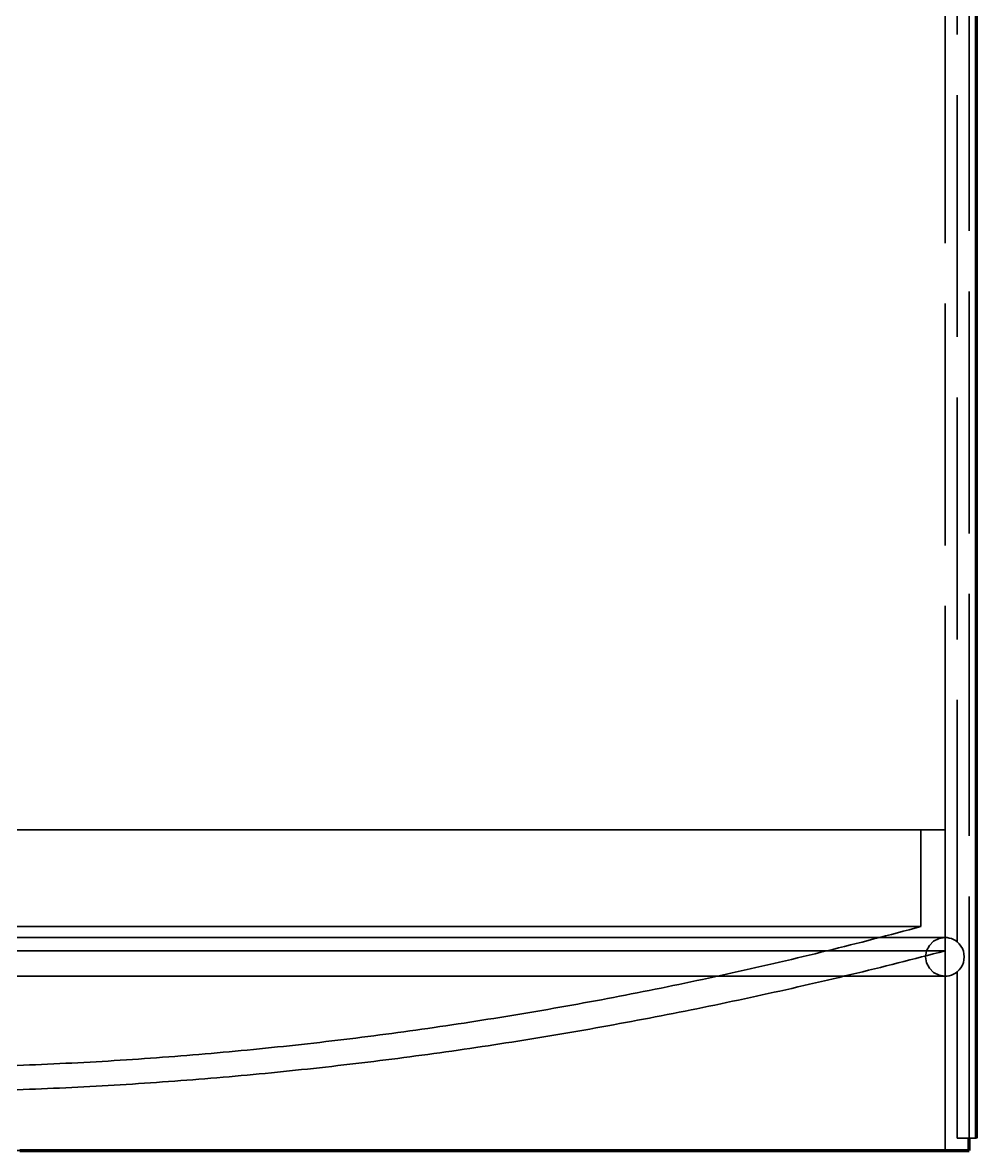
# Model space of a CAD drawing. Header units: millimetres. Extents: x 0 to 2208, y 0 to 420.
# Drawn here: x 192.7 to 208.47, y 120.98 to 139.62 of the extents above; entities that cross this region are included whole.
import ezdxf

# ---------------------------------------------------------------- set-up
doc = ezdxf.new("R2010")
doc.units = ezdxf.units.MM
doc.linetypes.add('IRAM-E-TRAZOS', pattern=[5, 4, -1])
doc.layers.add('01-VISIBLE', color=7, linetype='CONTINUOUS', lineweight=70)
doc.layers.add('02-OCULTA', color=4, linetype='IRAM-E-TRAZOS', lineweight=35)

msp = doc.modelspace()

# ---------------------------------------------------------------- linework, layer by layer
at = {"layer": '01-VISIBLE'}
for p, q in [((208.472, 121.179), (208.472, 172.539)), ((208.352, 120.979), (208.352, 121.179))]:
    msp.add_line(p, q, dxfattribs=at)
msp.add_lwpolyline([(192.652, 120.979), (192.752, 120.979), (192.852, 120.979), (192.952, 120.979), (193.052, 120.979), (193.152, 120.979), (193.252, 120.979), (193.352, 120.979), (193.452, 120.979), (193.552, 120.979), (193.652, 120.979), (193.752, 120.979), (193.852, 120.979), (193.952, 120.979), (194.052, 120.979), (194.152, 120.979), (194.252, 120.979), (194.352, 120.979), (194.452, 120.979), (194.552, 120.979), (194.652, 120.979), (194.752, 120.979), (194.852, 120.979), (194.952, 120.979), (195.052, 120.979), (195.152, 120.979), (195.252, 120.979), (195.352, 120.979), (195.452, 120.979), (195.552, 120.979), (195.652, 120.979), (195.752, 120.979), (195.852, 120.979), (195.952, 120.979), (196.052, 120.979), (196.152, 120.979), (196.252, 120.979), (196.352, 120.979), (196.452, 120.979), (196.552, 120.979), (196.652, 120.979), (196.752, 120.979), (196.852, 120.979), (196.952, 120.979), (197.052, 120.979), (197.152, 120.979), (197.252, 120.979), (197.352, 120.979), (197.452, 120.979), (197.552, 120.979), (197.652, 120.979), (197.752, 120.979), (197.852, 120.979), (197.952, 120.979), (198.052, 120.979), (198.152, 120.979), (198.252, 120.979), (198.352, 120.979), (198.452, 120.979), (198.552, 120.979), (198.652, 120.979), (198.752, 120.979), (198.852, 120.979), (198.952, 120.979), (199.052, 120.979), (199.152, 120.979), (199.252, 120.979), (199.352, 120.979), (199.452, 120.979), (199.552, 120.979), (199.652, 120.979), (199.752, 120.979), (199.852, 120.979), (199.952, 120.979), (200.052, 120.979), (200.152, 120.979), (200.252, 120.979), (200.352, 120.979), (200.452, 120.979), (200.552, 120.979), (200.652, 120.979), (200.752, 120.979), (200.852, 120.979), (200.952, 120.979), (201.052, 120.979), (201.152, 120.979), (201.252, 120.979), (201.352, 120.979), (201.452, 120.979), (201.552, 120.979), (201.652, 120.979), (201.752, 120.979), (201.852, 120.979), (201.952, 120.979), (202.052, 120.979), (202.152, 120.979), (202.252, 120.979), (202.352, 120.979), (202.452, 120.979), (202.552, 120.979), (202.652, 120.979), (202.752, 120.979), (202.852, 120.979), (202.952, 120.979), (203.052, 120.979), (203.152, 120.979), (203.252, 120.979), (203.352, 120.979), (203.452, 120.979), (203.552, 120.979), (203.652, 120.979), (203.752, 120.979), (203.852, 120.979), (203.952, 120.979), (204.052, 120.979), (204.152, 120.979), (204.252, 120.979), (204.352, 120.979), (204.452, 120.979), (204.552, 120.979), (204.652, 120.979), (204.752, 120.979), (204.852, 120.979), (204.952, 120.979), (205.052, 120.979), (205.152, 120.979), (205.252, 120.979), (205.352, 120.979), (205.452, 120.979), (205.552, 120.979), (205.652, 120.979), (205.752, 120.979), (205.852, 120.979), (205.952, 120.979), (206.052, 120.979), (206.152, 120.979), (206.252, 120.979), (206.352, 120.979), (206.452, 120.979), (206.552, 120.979), (206.652, 120.979), (206.752, 120.979), (206.852, 120.979), (206.952, 120.979), (207.052, 120.979), (207.152, 120.979), (207.252, 120.979), (207.352, 120.979), (207.452, 120.979), (207.552, 120.979), (207.652, 120.979), (207.752, 120.979), (207.852, 120.979), (207.952, 120.979), (208.052, 120.979), (208.152, 120.979), (208.252, 120.979), (208.352, 120.979)], dxfattribs=at)
at = {"layer": '02-OCULTA'}
for p, q in [((207.952, 120.979), (207.952, 217.391)), ((208.152, 124.426), (208.152, 217.191)), ((208.152, 124.426), (208.152, 217.191)), ((208.352, 121.179), (208.352, 217.191)), ((208.472, 121.179), (208.472, 217.191)), ((207.552, 126.279), (207.552, 124.679)), ((207.952, 124.279), (207.952, 126.279)), ((208.152, 121.179), (208.152, 123.931)), ((208.152, 121.179), (208.152, 123.931)), ((208.472, 121.179), (208.152, 121.179)), ((208.472, 121.179), (208.152, 121.179))]:
    msp.add_line(p, q, dxfattribs=at)
for points in [[(207.952, 126.279), (207.852, 126.279), (207.751, 126.279), (207.651, 126.279), (207.551, 126.279), (207.451, 126.279), (207.35, 126.279), (207.25, 126.279), (207.15, 126.279), (207.049, 126.279), (206.949, 126.279), (206.849, 126.279), (206.749, 126.279), (206.648, 126.279), (206.548, 126.279), (206.448, 126.279), (206.347, 126.279), (206.247, 126.279), (206.147, 126.279), (206.047, 126.279), (205.946, 126.279), (205.846, 126.279), (205.746, 126.279), (205.646, 126.279), (205.545, 126.279), (205.445, 126.279), (205.345, 126.279), (205.244, 126.279), (205.144, 126.279), (205.044, 126.279), (204.944, 126.279), (204.843, 126.279), (204.743, 126.279), (204.643, 126.279), (204.542, 126.279), (204.442, 126.279), (204.342, 126.279), (204.242, 126.279), (204.141, 126.279), (204.041, 126.279), (203.941, 126.279), (203.84, 126.279), (203.74, 126.279), (203.64, 126.279), (203.54, 126.279), (203.439, 126.279), (203.339, 126.279), (203.239, 126.279), (203.138, 126.279), (203.038, 126.279), (202.938, 126.279), (202.838, 126.279), (202.737, 126.279), (202.637, 126.279), (202.537, 126.279), (202.436, 126.279), (202.336, 126.279), (202.236, 126.279), (202.136, 126.279), (202.035, 126.279), (201.935, 126.279), (201.835, 126.279), (201.734, 126.279), (201.634, 126.279), (201.534, 126.279), (201.434, 126.279), (201.333, 126.279), (201.233, 126.279), (201.133, 126.279), (201.033, 126.279), (200.932, 126.279), (200.832, 126.279), (200.732, 126.279), (200.631, 126.279), (200.531, 126.279), (200.431, 126.279), (200.331, 126.279), (200.23, 126.279), (200.13, 126.279), (200.03, 126.279), (199.929, 126.279), (199.829, 126.279), (199.729, 126.279), (199.629, 126.279), (199.528, 126.279), (199.428, 126.279), (199.328, 126.279), (199.227, 126.279), (199.127, 126.279), (199.027, 126.279), (198.927, 126.279), (198.826, 126.279), (198.726, 126.279), (198.626, 126.279), (198.525, 126.279), (198.425, 126.279), (198.325, 126.279), (198.225, 126.279), (198.124, 126.279), (198.024, 126.279), (197.924, 126.279), (197.823, 126.279), (197.723, 126.279), (197.623, 126.279), (197.523, 126.279), (197.422, 126.279), (197.322, 126.279), (197.222, 126.279), (197.121, 126.279), (197.021, 126.279), (196.921, 126.279), (196.821, 126.279), (196.72, 126.279), (196.62, 126.279), (196.52, 126.279), (196.42, 126.279), (196.319, 126.279), (196.219, 126.279), (196.119, 126.279), (196.018, 126.279), (195.918, 126.279), (195.818, 126.279), (195.718, 126.279), (195.617, 126.279), (195.517, 126.279), (195.417, 126.279), (195.316, 126.279), (195.216, 126.279), (195.116, 126.279), (195.016, 126.279), (194.915, 126.279), (194.815, 126.279), (194.715, 126.279), (194.614, 126.279), (194.514, 126.279), (194.414, 126.279), (194.314, 126.279), (194.213, 126.279), (194.113, 126.279), (194.013, 126.279), (193.912, 126.279), (193.812, 126.279), (193.712, 126.279), (193.612, 126.279), (193.511, 126.279), (193.411, 126.279), (193.311, 126.279), (193.21, 126.279), (193.11, 126.279), (193.01, 126.279), (192.91, 126.279), (192.809, 126.279), (192.709, 126.279), (192.609, 126.279)], [(207.552, 126.279), (207.452, 126.279), (207.351, 126.279), (207.251, 126.279), (207.151, 126.279), (207.051, 126.279), (206.95, 126.279), (206.85, 126.279), (206.75, 126.279), (206.649, 126.279), (206.549, 126.279), (206.449, 126.279), (206.349, 126.279), (206.248, 126.279), (206.148, 126.279), (206.048, 126.279), (205.947, 126.279), (205.847, 126.279), (205.747, 126.279), (205.647, 126.279), (205.546, 126.279), (205.446, 126.279), (205.346, 126.279), (205.245, 126.279), (205.145, 126.279), (205.045, 126.279), (204.944, 126.279), (204.844, 126.279), (204.744, 126.279), (204.644, 126.279), (204.543, 126.279), (204.443, 126.279), (204.343, 126.279), (204.242, 126.279), (204.142, 126.279), (204.042, 126.279), (203.942, 126.279), (203.841, 126.279), (203.741, 126.279), (203.641, 126.279), (203.54, 126.279), (203.44, 126.279), (203.34, 126.279), (203.24, 126.279), (203.139, 126.279), (203.039, 126.279), (202.939, 126.279), (202.838, 126.279), (202.738, 126.279), (202.638, 126.279), (202.538, 126.279), (202.437, 126.279), (202.337, 126.279), (202.237, 126.279), (202.136, 126.279), (202.036, 126.279), (201.936, 126.279), (201.836, 126.279), (201.735, 126.279), (201.635, 126.279), (201.535, 126.279), (201.434, 126.279), (201.334, 126.279), (201.234, 126.279), (201.134, 126.279), (201.033, 126.279), (200.933, 126.279), (200.833, 126.279), (200.732, 126.279), (200.632, 126.279), (200.532, 126.279), (200.431, 126.279), (200.331, 126.279), (200.231, 126.279), (200.131, 126.279), (200.03, 126.279), (199.93, 126.279), (199.83, 126.279), (199.729, 126.279), (199.629, 126.279), (199.529, 126.279), (199.429, 126.279), (199.328, 126.279), (199.228, 126.279), (199.128, 126.279), (199.027, 126.279), (198.927, 126.279), (198.827, 126.279), (198.727, 126.279), (198.626, 126.279), (198.526, 126.279), (198.426, 126.279), (198.325, 126.279), (198.225, 126.279), (198.125, 126.279), (198.025, 126.279), (197.924, 126.279), (197.824, 126.279), (197.724, 126.279), (197.623, 126.279), (197.523, 126.279), (197.423, 126.279), (197.323, 126.279), (197.222, 126.279), (197.122, 126.279), (197.022, 126.279), (196.921, 126.279), (196.821, 126.279), (196.721, 126.279), (196.62, 126.279), (196.52, 126.279), (196.42, 126.279), (196.32, 126.279), (196.219, 126.279), (196.119, 126.279), (196.019, 126.279), (195.918, 126.279), (195.818, 126.279), (195.718, 126.279), (195.618, 126.279), (195.517, 126.279), (195.417, 126.279), (195.317, 126.279), (195.216, 126.279), (195.116, 126.279), (195.016, 126.279), (194.916, 126.279), (194.815, 126.279), (194.715, 126.279), (194.615, 126.279), (194.514, 126.279), (194.414, 126.279), (194.314, 126.279), (194.214, 126.279), (194.113, 126.279), (194.013, 126.279), (193.913, 126.279), (193.812, 126.279), (193.712, 126.279), (193.612, 126.279), (193.512, 126.279), (193.411, 126.279), (193.311, 126.279), (193.211, 126.279), (193.11, 126.279), (193.01, 126.279), (192.91, 126.279), (192.81, 126.279), (192.709, 126.279), (192.609, 126.279)], [(192.652, 126.279), (192.752, 126.279), (192.852, 126.279), (192.952, 126.279), (193.052, 126.279), (193.152, 126.279), (193.252, 126.279), (193.352, 126.279), (193.452, 126.279), (193.552, 126.279), (193.652, 126.279), (193.752, 126.279), (193.852, 126.279), (193.952, 126.279), (194.052, 126.279), (194.152, 126.279), (194.252, 126.279), (194.352, 126.279), (194.452, 126.279), (194.552, 126.279), (194.652, 126.279), (194.752, 126.279), (194.852, 126.279), (194.952, 126.279), (195.052, 126.279), (195.152, 126.279), (195.252, 126.279), (195.352, 126.279), (195.452, 126.279), (195.552, 126.279), (195.652, 126.279), (195.752, 126.279), (195.852, 126.279), (195.952, 126.279), (196.052, 126.279), (196.152, 126.279), (196.252, 126.279), (196.352, 126.279), (196.452, 126.279), (196.552, 126.279), (196.652, 126.279), (196.752, 126.279), (196.852, 126.279), (196.952, 126.279), (197.052, 126.279), (197.152, 126.279), (197.252, 126.279), (197.352, 126.279), (197.452, 126.279), (197.552, 126.279), (197.652, 126.279), (197.752, 126.279), (197.852, 126.279), (197.952, 126.279), (198.052, 126.279), (198.152, 126.279), (198.252, 126.279), (198.352, 126.279), (198.452, 126.279), (198.552, 126.279), (198.652, 126.279), (198.752, 126.279), (198.852, 126.279), (198.952, 126.279), (199.052, 126.279), (199.152, 126.279), (199.252, 126.279), (199.352, 126.279), (199.452, 126.279), (199.552, 126.279), (199.652, 126.279), (199.752, 126.279), (199.852, 126.279), (199.952, 126.279), (200.052, 126.279), (200.152, 126.279), (200.252, 126.279), (200.352, 126.279), (200.452, 126.279), (200.552, 126.279), (200.652, 126.279), (200.752, 126.279), (200.852, 126.279), (200.952, 126.279), (201.052, 126.279), (201.152, 126.279), (201.252, 126.279), (201.352, 126.279), (201.452, 126.279), (201.552, 126.279), (201.652, 126.279), (201.752, 126.279), (201.852, 126.279), (201.952, 126.279), (202.052, 126.279), (202.152, 126.279), (202.252, 126.279), (202.352, 126.279), (202.452, 126.279), (202.552, 126.279), (202.652, 126.279), (202.752, 126.279), (202.852, 126.279), (202.952, 126.279), (203.052, 126.279), (203.152, 126.279), (203.252, 126.279), (203.352, 126.279), (203.452, 126.279), (203.552, 126.279), (203.652, 126.279), (203.752, 126.279), (203.852, 126.279), (203.952, 126.279), (204.052, 126.279), (204.152, 126.279), (204.252, 126.279), (204.352, 126.279), (204.452, 126.279), (204.552, 126.279), (204.652, 126.279), (204.752, 126.279), (204.852, 126.279), (204.952, 126.279), (205.052, 126.279), (205.152, 126.279), (205.252, 126.279), (205.352, 126.279), (205.452, 126.279), (205.552, 126.279), (205.652, 126.279), (205.752, 126.279), (205.852, 126.279), (205.952, 126.279), (206.052, 126.279), (206.152, 126.279), (206.252, 126.279), (206.352, 126.279), (206.452, 126.279), (206.552, 126.279), (206.652, 126.279), (206.752, 126.279), (206.852, 126.279), (206.952, 126.279), (207.052, 126.279), (207.152, 126.279), (207.252, 126.279), (207.352, 126.279), (207.452, 126.279), (207.552, 126.279), (207.652, 126.279), (207.752, 126.279), (207.852, 126.279), (207.952, 126.279)], [(192.652, 126.279), (192.752, 126.279), (192.852, 126.279), (192.952, 126.279), (193.052, 126.279), (193.152, 126.279), (193.252, 126.279), (193.352, 126.279), (193.452, 126.279), (193.552, 126.279), (193.652, 126.279), (193.752, 126.279), (193.852, 126.279), (193.952, 126.279), (194.052, 126.279), (194.152, 126.279), (194.252, 126.279), (194.352, 126.279), (194.452, 126.279), (194.552, 126.279), (194.652, 126.279), (194.752, 126.279), (194.852, 126.279), (194.952, 126.279), (195.052, 126.279), (195.152, 126.279), (195.252, 126.279), (195.352, 126.279), (195.452, 126.279), (195.552, 126.279), (195.652, 126.279), (195.752, 126.279), (195.852, 126.279), (195.952, 126.279), (196.052, 126.279), (196.152, 126.279), (196.252, 126.279), (196.352, 126.279), (196.452, 126.279), (196.552, 126.279), (196.652, 126.279), (196.752, 126.279), (196.852, 126.279), (196.952, 126.279), (197.052, 126.279), (197.152, 126.279), (197.252, 126.279), (197.352, 126.279), (197.452, 126.279), (197.552, 126.279), (197.652, 126.279), (197.752, 126.279), (197.852, 126.279), (197.952, 126.279), (198.052, 126.279), (198.152, 126.279), (198.252, 126.279), (198.352, 126.279), (198.452, 126.279), (198.552, 126.279), (198.652, 126.279), (198.752, 126.279), (198.852, 126.279), (198.952, 126.279), (199.052, 126.279), (199.152, 126.279), (199.252, 126.279), (199.352, 126.279), (199.452, 126.279), (199.552, 126.279), (199.652, 126.279), (199.752, 126.279), (199.852, 126.279), (199.952, 126.279), (200.052, 126.279), (200.152, 126.279), (200.252, 126.279), (200.352, 126.279), (200.452, 126.279), (200.552, 126.279), (200.652, 126.279), (200.752, 126.279), (200.852, 126.279), (200.952, 126.279), (201.052, 126.279), (201.152, 126.279), (201.252, 126.279), (201.352, 126.279), (201.452, 126.279), (201.552, 126.279), (201.652, 126.279), (201.752, 126.279), (201.852, 126.279), (201.952, 126.279), (202.052, 126.279), (202.152, 126.279), (202.252, 126.279), (202.352, 126.279), (202.452, 126.279), (202.552, 126.279), (202.652, 126.279), (202.752, 126.279), (202.852, 126.279), (202.952, 126.279), (203.052, 126.279), (203.152, 126.279), (203.252, 126.279), (203.352, 126.279), (203.452, 126.279), (203.552, 126.279), (203.652, 126.279), (203.752, 126.279), (203.852, 126.279), (203.952, 126.279), (204.052, 126.279), (204.152, 126.279), (204.252, 126.279), (204.352, 126.279), (204.452, 126.279), (204.552, 126.279), (204.652, 126.279), (204.752, 126.279), (204.852, 126.279), (204.952, 126.279), (205.052, 126.279), (205.152, 126.279), (205.252, 126.279), (205.352, 126.279), (205.452, 126.279), (205.552, 126.279), (205.652, 126.279), (205.752, 126.279), (205.852, 126.279), (205.952, 126.279), (206.052, 126.279), (206.152, 126.279), (206.252, 126.279), (206.352, 126.279), (206.452, 126.279), (206.552, 126.279), (206.652, 126.279), (206.752, 126.279), (206.852, 126.279), (206.952, 126.279), (207.052, 126.279), (207.152, 126.279), (207.252, 126.279), (207.352, 126.279), (207.452, 126.279), (207.552, 126.279)], [(207.552, 124.679), (207.452, 124.679), (207.351, 124.679), (207.251, 124.679), (207.151, 124.679), (207.051, 124.679), (206.95, 124.679), (206.85, 124.679), (206.75, 124.679), (206.649, 124.679), (206.549, 124.679), (206.449, 124.679), (206.349, 124.679), (206.248, 124.679), (206.148, 124.679), (206.048, 124.679), (205.947, 124.679), (205.847, 124.679), (205.747, 124.679), (205.647, 124.679), (205.546, 124.679), (205.446, 124.679), (205.346, 124.679), (205.245, 124.679), (205.145, 124.679), (205.045, 124.679), (204.944, 124.679), (204.844, 124.679), (204.744, 124.679), (204.644, 124.679), (204.543, 124.679), (204.443, 124.679), (204.343, 124.679), (204.242, 124.679), (204.142, 124.679), (204.042, 124.679), (203.942, 124.679), (203.841, 124.679), (203.741, 124.679), (203.641, 124.679), (203.54, 124.679), (203.44, 124.679), (203.34, 124.679), (203.24, 124.679), (203.139, 124.679), (203.039, 124.679), (202.939, 124.679), (202.838, 124.679), (202.738, 124.679), (202.638, 124.679), (202.538, 124.679), (202.437, 124.679), (202.337, 124.679), (202.237, 124.679), (202.136, 124.679), (202.036, 124.679), (201.936, 124.679), (201.836, 124.679), (201.735, 124.679), (201.635, 124.679), (201.535, 124.679), (201.434, 124.679), (201.334, 124.679), (201.234, 124.679), (201.134, 124.679), (201.033, 124.679), (200.933, 124.679), (200.833, 124.679), (200.732, 124.679), (200.632, 124.679), (200.532, 124.679), (200.431, 124.679), (200.331, 124.679), (200.231, 124.679), (200.131, 124.679), (200.03, 124.679), (199.93, 124.679), (199.83, 124.679), (199.729, 124.679), (199.629, 124.679), (199.529, 124.679), (199.429, 124.679), (199.328, 124.679), (199.228, 124.679), (199.128, 124.679), (199.027, 124.679), (198.927, 124.679), (198.827, 124.679), (198.727, 124.679), (198.626, 124.679), (198.526, 124.679), (198.426, 124.679), (198.325, 124.679), (198.225, 124.679), (198.125, 124.679), (198.025, 124.679), (197.924, 124.679), (197.824, 124.679), (197.724, 124.679), (197.623, 124.679), (197.523, 124.679), (197.423, 124.679), (197.323, 124.679), (197.222, 124.679), (197.122, 124.679), (197.022, 124.679), (196.921, 124.679), (196.821, 124.679), (196.721, 124.679), (196.62, 124.679), (196.52, 124.679), (196.42, 124.679), (196.32, 124.679), (196.219, 124.679), (196.119, 124.679), (196.019, 124.679), (195.918, 124.679), (195.818, 124.679), (195.718, 124.679), (195.618, 124.679), (195.517, 124.679), (195.417, 124.679), (195.317, 124.679), (195.216, 124.679), (195.116, 124.679), (195.016, 124.679), (194.916, 124.679), (194.815, 124.679), (194.715, 124.679), (194.615, 124.679), (194.514, 124.679), (194.414, 124.679), (194.314, 124.679), (194.214, 124.679), (194.113, 124.679), (194.013, 124.679), (193.913, 124.679), (193.812, 124.679), (193.712, 124.679), (193.612, 124.679), (193.512, 124.679), (193.411, 124.679), (193.311, 124.679), (193.211, 124.679), (193.11, 124.679), (193.01, 124.679), (192.91, 124.679), (192.81, 124.679), (192.709, 124.679), (192.609, 124.679)], [(207.552, 124.679), (207.455, 124.652), (207.358, 124.627), (207.261, 124.601), (207.164, 124.575), (207.067, 124.55), (206.97, 124.524), (206.873, 124.499), (206.776, 124.474), (206.679, 124.449), (206.581, 124.424), (206.484, 124.399), (206.387, 124.375), (206.29, 124.35), (206.192, 124.326), (206.095, 124.302), (205.997, 124.278), (205.9, 124.254), (205.803, 124.23), (205.705, 124.207), (205.607, 124.183), (205.51, 124.16), (205.412, 124.137), (205.315, 124.114), (205.217, 124.091), (205.119, 124.068), (205.021, 124.046), (204.924, 124.023), (204.826, 124.001), (204.728, 123.979), (204.63, 123.957), (204.532, 123.935), (204.434, 123.913), (204.336, 123.891), (204.238, 123.87), (204.14, 123.849), (204.042, 123.828), (203.944, 123.807), (203.846, 123.786), (203.748, 123.765), (203.65, 123.744), (203.551, 123.724), (203.453, 123.703), (203.355, 123.683), (203.256, 123.663), (203.158, 123.643), (203.06, 123.624), (202.961, 123.604), (202.863, 123.585), (202.764, 123.565), (202.666, 123.546), (202.567, 123.527), (202.469, 123.508), (202.37, 123.49), (202.272, 123.471), (202.173, 123.453), (202.074, 123.434), (201.976, 123.416), (201.877, 123.398), (201.778, 123.38), (201.68, 123.363), (201.581, 123.345), (201.482, 123.328), (201.383, 123.31), (201.284, 123.293), (201.185, 123.276), (201.086, 123.259), (200.988, 123.243), (200.889, 123.226), (200.79, 123.21), (200.691, 123.194), (200.592, 123.178), (200.492, 123.162), (200.393, 123.146), (200.294, 123.13), (200.195, 123.115), (200.096, 123.099), (199.997, 123.084), (199.898, 123.069), (199.798, 123.054), (199.699, 123.04), (199.6, 123.025), (199.501, 123.011), (199.401, 122.996), (199.302, 122.982), (199.203, 122.968), (199.103, 122.954), (199.004, 122.941), (198.904, 122.927), (198.805, 122.914), (198.706, 122.901), (198.606, 122.888), (198.507, 122.875), (198.407, 122.862), (198.308, 122.849), (198.208, 122.837), (198.108, 122.824), (198.009, 122.812), (197.909, 122.8), (197.81, 122.788), (197.71, 122.777), (197.61, 122.765), (197.511, 122.754), (197.411, 122.742), (197.311, 122.731), (197.211, 122.72), (197.112, 122.71), (197.012, 122.699), (196.912, 122.689), (196.812, 122.678), (196.713, 122.668), (196.613, 122.658), (196.513, 122.648), (196.413, 122.638), (196.313, 122.629), (196.213, 122.619), (196.113, 122.61), (196.013, 122.601), (195.913, 122.592), (195.814, 122.583), (195.714, 122.575), (195.614, 122.566), (195.514, 122.558), (195.414, 122.55), (195.314, 122.542), (195.214, 122.534), (195.114, 122.526), (195.013, 122.518), (194.913, 122.511), (194.813, 122.504), (194.713, 122.497), (194.613, 122.49), (194.513, 122.483), (194.413, 122.476), (194.313, 122.47), (194.213, 122.464), (194.113, 122.457), (194.012, 122.451), (193.912, 122.446), (193.812, 122.44), (193.712, 122.434), (193.612, 122.429), (193.512, 122.424), (193.411, 122.419), (193.311, 122.414), (193.211, 122.409), (193.111, 122.404), (193.01, 122.4), (192.91, 122.396), (192.81, 122.391), (192.71, 122.387), (192.609, 122.384)], [(192.652, 124.679), (192.752, 124.679), (192.852, 124.679), (192.952, 124.679), (193.052, 124.679), (193.152, 124.679), (193.252, 124.679), (193.352, 124.679), (193.452, 124.679), (193.552, 124.679), (193.652, 124.679), (193.752, 124.679), (193.852, 124.679), (193.952, 124.679), (194.052, 124.679), (194.152, 124.679), (194.252, 124.679), (194.352, 124.679), (194.452, 124.679), (194.552, 124.679), (194.652, 124.679), (194.752, 124.679), (194.852, 124.679), (194.952, 124.679), (195.052, 124.679), (195.152, 124.679), (195.252, 124.679), (195.352, 124.679), (195.452, 124.679), (195.552, 124.679), (195.652, 124.679), (195.752, 124.679), (195.852, 124.679), (195.952, 124.679), (196.052, 124.679), (196.152, 124.679), (196.252, 124.679), (196.352, 124.679), (196.452, 124.679), (196.552, 124.679), (196.652, 124.679), (196.752, 124.679), (196.852, 124.679), (196.952, 124.679), (197.052, 124.679), (197.152, 124.679), (197.252, 124.679), (197.352, 124.679), (197.452, 124.679), (197.552, 124.679), (197.652, 124.679), (197.752, 124.679), (197.852, 124.679), (197.952, 124.679), (198.052, 124.679), (198.152, 124.679), (198.252, 124.679), (198.352, 124.679), (198.452, 124.679), (198.552, 124.679), (198.652, 124.679), (198.752, 124.679), (198.852, 124.679), (198.952, 124.679), (199.052, 124.679), (199.152, 124.679), (199.252, 124.679), (199.352, 124.679), (199.452, 124.679), (199.552, 124.679), (199.652, 124.679), (199.752, 124.679), (199.852, 124.679), (199.952, 124.679), (200.052, 124.679), (200.152, 124.679), (200.252, 124.679), (200.352, 124.679), (200.452, 124.679), (200.552, 124.679), (200.652, 124.679), (200.752, 124.679), (200.852, 124.679), (200.952, 124.679), (201.052, 124.679), (201.152, 124.679), (201.252, 124.679), (201.352, 124.679), (201.452, 124.679), (201.552, 124.679), (201.652, 124.679), (201.752, 124.679), (201.852, 124.679), (201.952, 124.679), (202.052, 124.679), (202.152, 124.679), (202.252, 124.679), (202.352, 124.679), (202.452, 124.679), (202.552, 124.679), (202.652, 124.679), (202.752, 124.679), (202.852, 124.679), (202.952, 124.679), (203.052, 124.679), (203.152, 124.679), (203.252, 124.679), (203.352, 124.679), (203.452, 124.679), (203.552, 124.679), (203.652, 124.679), (203.752, 124.679), (203.852, 124.679), (203.952, 124.679), (204.052, 124.679), (204.152, 124.679), (204.252, 124.679), (204.352, 124.679), (204.452, 124.679), (204.552, 124.679), (204.652, 124.679), (204.752, 124.679), (204.852, 124.679), (204.952, 124.679), (205.052, 124.679), (205.152, 124.679), (205.252, 124.679), (205.352, 124.679), (205.452, 124.679), (205.552, 124.679), (205.652, 124.679), (205.752, 124.679), (205.852, 124.679), (205.952, 124.679), (206.052, 124.679), (206.152, 124.679), (206.252, 124.679), (206.352, 124.679), (206.452, 124.679), (206.552, 124.679), (206.652, 124.679), (206.752, 124.679), (206.852, 124.679), (206.952, 124.679), (207.052, 124.679), (207.152, 124.679), (207.252, 124.679), (207.352, 124.679), (207.452, 124.679), (207.552, 124.679)], [(207.952, 124.499), (207.852, 124.499), (207.751, 124.499), (207.651, 124.499), (207.551, 124.499), (207.451, 124.499), (207.35, 124.499), (207.25, 124.499), (207.15, 124.499), (207.049, 124.499), (206.949, 124.499), (206.849, 124.499), (206.749, 124.499), (206.648, 124.499), (206.548, 124.499), (206.448, 124.499), (206.347, 124.499), (206.247, 124.499), (206.147, 124.499), (206.047, 124.499), (205.946, 124.499), (205.846, 124.499), (205.746, 124.499), (205.646, 124.499), (205.545, 124.499), (205.445, 124.499), (205.345, 124.499), (205.244, 124.499), (205.144, 124.499), (205.044, 124.499), (204.944, 124.499), (204.843, 124.499), (204.743, 124.499), (204.643, 124.499), (204.542, 124.499), (204.442, 124.499), (204.342, 124.499), (204.242, 124.499), (204.141, 124.499), (204.041, 124.499), (203.941, 124.499), (203.84, 124.499), (203.74, 124.499), (203.64, 124.499), (203.54, 124.499), (203.439, 124.499), (203.339, 124.499), (203.239, 124.499), (203.138, 124.499), (203.038, 124.499), (202.938, 124.499), (202.838, 124.499), (202.737, 124.499), (202.637, 124.499), (202.537, 124.499), (202.436, 124.499), (202.336, 124.499), (202.236, 124.499), (202.136, 124.499), (202.035, 124.499), (201.935, 124.499), (201.835, 124.499), (201.734, 124.499), (201.634, 124.499), (201.534, 124.499), (201.434, 124.499), (201.333, 124.499), (201.233, 124.499), (201.133, 124.499), (201.033, 124.499), (200.932, 124.499), (200.832, 124.499), (200.732, 124.499), (200.631, 124.499), (200.531, 124.499), (200.431, 124.499), (200.331, 124.499), (200.23, 124.499), (200.13, 124.499), (200.03, 124.499), (199.929, 124.499), (199.829, 124.499), (199.729, 124.499), (199.629, 124.499), (199.528, 124.499), (199.428, 124.499), (199.328, 124.499), (199.227, 124.499), (199.127, 124.499), (199.027, 124.499), (198.927, 124.499), (198.826, 124.499), (198.726, 124.499), (198.626, 124.499), (198.525, 124.499), (198.425, 124.499), (198.325, 124.499), (198.225, 124.499), (198.124, 124.499), (198.024, 124.499), (197.924, 124.499), (197.823, 124.499), (197.723, 124.499), (197.623, 124.499), (197.523, 124.499), (197.422, 124.499), (197.322, 124.499), (197.222, 124.499), (197.121, 124.499), (197.021, 124.499), (196.921, 124.499), (196.821, 124.499), (196.72, 124.499), (196.62, 124.499), (196.52, 124.499), (196.42, 124.499), (196.319, 124.499), (196.219, 124.499), (196.119, 124.499), (196.018, 124.499), (195.918, 124.499), (195.818, 124.499), (195.718, 124.499), (195.617, 124.499), (195.517, 124.499), (195.417, 124.499), (195.316, 124.499), (195.216, 124.499), (195.116, 124.499), (195.016, 124.499), (194.915, 124.499), (194.815, 124.499), (194.715, 124.499), (194.614, 124.499), (194.514, 124.499), (194.414, 124.499), (194.314, 124.499), (194.213, 124.499), (194.113, 124.499), (194.013, 124.499), (193.912, 124.499), (193.812, 124.499), (193.712, 124.499), (193.612, 124.499), (193.511, 124.499), (193.411, 124.499), (193.311, 124.499), (193.21, 124.499), (193.11, 124.499), (193.01, 124.499), (192.91, 124.499), (192.809, 124.499), (192.709, 124.499), (192.609, 124.499)], [(207.952, 124.499), (207.852, 124.499), (207.752, 124.499), (207.652, 124.499), (207.552, 124.499), (207.452, 124.499), (207.352, 124.499), (207.252, 124.499), (207.152, 124.499), (207.052, 124.499), (206.952, 124.499), (206.852, 124.499), (206.752, 124.499), (206.652, 124.499), (206.552, 124.499), (206.452, 124.499), (206.352, 124.499), (206.252, 124.499), (206.152, 124.499), (206.052, 124.499), (205.952, 124.499), (205.852, 124.499), (205.752, 124.499), (205.652, 124.499), (205.552, 124.499), (205.452, 124.499), (205.352, 124.499), (205.252, 124.499), (205.152, 124.499), (205.052, 124.499), (204.952, 124.499), (204.852, 124.499), (204.752, 124.499), (204.652, 124.499), (204.552, 124.499), (204.452, 124.499), (204.352, 124.499), (204.252, 124.499), (204.152, 124.499), (204.052, 124.499), (203.952, 124.499), (203.852, 124.499), (203.752, 124.499), (203.652, 124.499), (203.552, 124.499), (203.452, 124.499), (203.352, 124.499), (203.252, 124.499), (203.152, 124.499), (203.052, 124.499), (202.952, 124.499), (202.852, 124.499), (202.752, 124.499), (202.652, 124.499), (202.552, 124.499), (202.452, 124.499), (202.352, 124.499), (202.252, 124.499), (202.152, 124.499), (202.052, 124.499), (201.952, 124.499), (201.852, 124.499), (201.752, 124.499), (201.652, 124.499), (201.552, 124.499), (201.452, 124.499), (201.352, 124.499), (201.252, 124.499), (201.152, 124.499), (201.052, 124.499), (200.952, 124.499), (200.852, 124.499), (200.752, 124.499), (200.652, 124.499), (200.552, 124.499), (200.452, 124.499), (200.352, 124.499), (200.252, 124.499), (200.152, 124.499), (200.052, 124.499), (199.952, 124.499), (199.852, 124.499), (199.752, 124.499), (199.652, 124.499), (199.552, 124.499), (199.452, 124.499), (199.352, 124.499), (199.252, 124.499), (199.152, 124.499), (199.052, 124.499), (198.952, 124.499), (198.852, 124.499), (198.752, 124.499), (198.652, 124.499), (198.552, 124.499), (198.452, 124.499), (198.352, 124.499), (198.252, 124.499), (198.152, 124.499), (198.052, 124.499), (197.952, 124.499), (197.852, 124.499), (197.752, 124.499), (197.652, 124.499), (197.552, 124.499), (197.452, 124.499), (197.352, 124.499), (197.252, 124.499), (197.152, 124.499), (197.052, 124.499), (196.952, 124.499), (196.852, 124.499), (196.752, 124.499), (196.652, 124.499), (196.552, 124.499), (196.452, 124.499), (196.352, 124.499), (196.252, 124.499), (196.152, 124.499), (196.052, 124.499), (195.952, 124.499), (195.852, 124.499), (195.752, 124.499), (195.652, 124.499), (195.552, 124.499), (195.452, 124.499), (195.352, 124.499), (195.252, 124.499), (195.152, 124.499), (195.052, 124.499), (194.952, 124.499), (194.852, 124.499), (194.752, 124.499), (194.652, 124.499), (194.552, 124.499), (194.452, 124.499), (194.352, 124.499), (194.252, 124.499), (194.152, 124.499), (194.052, 124.499), (193.952, 124.499), (193.852, 124.499), (193.752, 124.499), (193.652, 124.499), (193.552, 124.499), (193.452, 124.499), (193.352, 124.499), (193.252, 124.499), (193.152, 124.499), (193.052, 124.499), (192.952, 124.499), (192.852, 124.499), (192.752, 124.499), (192.652, 124.499)], [(207.952, 123.859), (207.853, 123.874), (207.764, 123.92), (207.693, 123.99), (207.648, 124.08), (207.632, 124.179), (207.648, 124.277), (207.693, 124.367), (207.764, 124.437), (207.853, 124.483), (207.952, 124.499)], [(208.152, 124.428), (208.123, 124.449), (208.091, 124.467), (208.058, 124.48), (208.023, 124.49), (207.988, 124.497), (207.952, 124.499)], [(208.152, 124.426), (208.152, 124.427), (208.152, 124.427), (208.152, 124.427), (208.152, 124.428), (208.152, 124.428), (208.152, 124.428)], [(208.152, 124.428), (208.152, 124.428), (208.152, 124.428), (208.152, 124.427), (208.152, 124.427), (208.152, 124.427), (208.152, 124.426)], [(208.27, 124.179), (208.266, 124.226), (208.256, 124.272), (208.239, 124.316), (208.215, 124.357), (208.186, 124.394), (208.152, 124.426)], [(208.27, 124.179), (208.266, 124.226), (208.256, 124.272), (208.239, 124.316), (208.215, 124.357), (208.186, 124.394), (208.152, 124.426)], [(207.952, 124.279), (207.852, 124.279), (207.751, 124.279), (207.651, 124.279), (207.551, 124.279), (207.451, 124.279), (207.35, 124.279), (207.25, 124.279), (207.15, 124.279), (207.049, 124.279), (206.949, 124.279), (206.849, 124.279), (206.749, 124.279), (206.648, 124.279), (206.548, 124.279), (206.448, 124.279), (206.347, 124.279), (206.247, 124.279), (206.147, 124.279), (206.047, 124.279), (205.946, 124.279), (205.846, 124.279), (205.746, 124.279), (205.646, 124.279), (205.545, 124.279), (205.445, 124.279), (205.345, 124.279), (205.244, 124.279), (205.144, 124.279), (205.044, 124.279), (204.944, 124.279), (204.843, 124.279), (204.743, 124.279), (204.643, 124.279), (204.542, 124.279), (204.442, 124.279), (204.342, 124.279), (204.242, 124.279), (204.141, 124.279), (204.041, 124.279), (203.941, 124.279), (203.84, 124.279), (203.74, 124.279), (203.64, 124.279), (203.54, 124.279), (203.439, 124.279), (203.339, 124.279), (203.239, 124.279), (203.138, 124.279), (203.038, 124.279), (202.938, 124.279), (202.838, 124.279), (202.737, 124.279), (202.637, 124.279), (202.537, 124.279), (202.436, 124.279), (202.336, 124.279), (202.236, 124.279), (202.136, 124.279), (202.035, 124.279), (201.935, 124.279), (201.835, 124.279), (201.734, 124.279), (201.634, 124.279), (201.534, 124.279), (201.434, 124.279), (201.333, 124.279), (201.233, 124.279), (201.133, 124.279), (201.033, 124.279), (200.932, 124.279), (200.832, 124.279), (200.732, 124.279), (200.631, 124.279), (200.531, 124.279), (200.431, 124.279), (200.331, 124.279), (200.23, 124.279), (200.13, 124.279), (200.03, 124.279), (199.929, 124.279), (199.829, 124.279), (199.729, 124.279), (199.629, 124.279), (199.528, 124.279), (199.428, 124.279), (199.328, 124.279), (199.227, 124.279), (199.127, 124.279), (199.027, 124.279), (198.927, 124.279), (198.826, 124.279), (198.726, 124.279), (198.626, 124.279), (198.525, 124.279), (198.425, 124.279), (198.325, 124.279), (198.225, 124.279), (198.124, 124.279), (198.024, 124.279), (197.924, 124.279), (197.823, 124.279), (197.723, 124.279), (197.623, 124.279), (197.523, 124.279), (197.422, 124.279), (197.322, 124.279), (197.222, 124.279), (197.121, 124.279), (197.021, 124.279), (196.921, 124.279), (196.821, 124.279), (196.72, 124.279), (196.62, 124.279), (196.52, 124.279), (196.42, 124.279), (196.319, 124.279), (196.219, 124.279), (196.119, 124.279), (196.018, 124.279), (195.918, 124.279), (195.818, 124.279), (195.718, 124.279), (195.617, 124.279), (195.517, 124.279), (195.417, 124.279), (195.316, 124.279), (195.216, 124.279), (195.116, 124.279), (195.016, 124.279), (194.915, 124.279), (194.815, 124.279), (194.715, 124.279), (194.614, 124.279), (194.514, 124.279), (194.414, 124.279), (194.314, 124.279), (194.213, 124.279), (194.113, 124.279), (194.013, 124.279), (193.912, 124.279), (193.812, 124.279), (193.712, 124.279), (193.612, 124.279), (193.511, 124.279), (193.411, 124.279), (193.311, 124.279), (193.21, 124.279), (193.11, 124.279), (193.01, 124.279), (192.91, 124.279), (192.809, 124.279), (192.709, 124.279), (192.609, 124.279)], [(207.952, 124.279), (207.855, 124.253), (207.758, 124.228), (207.661, 124.202), (207.564, 124.177), (207.467, 124.152), (207.369, 124.127), (207.272, 124.103), (207.175, 124.078), (207.078, 124.054), (206.98, 124.029), (206.883, 124.005), (206.786, 123.981), (206.688, 123.957), (206.591, 123.933), (206.493, 123.91), (206.396, 123.886), (206.298, 123.863), (206.201, 123.84), (206.103, 123.816), (206.006, 123.793), (205.908, 123.771), (205.81, 123.748), (205.713, 123.725), (205.615, 123.703), (205.517, 123.681), (205.419, 123.658), (205.321, 123.636), (205.223, 123.614), (205.126, 123.593), (205.028, 123.571), (204.93, 123.549), (204.832, 123.528), (204.734, 123.507), (204.636, 123.486), (204.537, 123.465), (204.439, 123.444), (204.341, 123.423), (204.243, 123.403), (204.145, 123.382), (204.047, 123.362), (203.948, 123.342), (203.85, 123.322), (203.752, 123.302), (203.653, 123.282), (203.555, 123.263), (203.457, 123.243), (203.358, 123.224), (203.26, 123.205), (203.161, 123.186), (203.063, 123.167), (202.964, 123.148), (202.866, 123.13), (202.767, 123.111), (202.669, 123.093), (202.57, 123.075), (202.471, 123.057), (202.373, 123.039), (202.274, 123.021), (202.175, 123.003), (202.076, 122.986), (201.978, 122.968), (201.879, 122.951), (201.78, 122.934), (201.681, 122.917), (201.582, 122.9), (201.483, 122.884), (201.384, 122.867), (201.285, 122.851), (201.186, 122.835), (201.087, 122.819), (200.988, 122.803), (200.889, 122.787), (200.79, 122.771), (200.691, 122.756), (200.592, 122.74), (200.493, 122.725), (200.394, 122.71), (200.295, 122.695), (200.195, 122.68), (200.096, 122.666), (199.997, 122.651), (199.898, 122.637), (199.798, 122.622), (199.699, 122.608), (199.6, 122.594), (199.5, 122.581), (199.401, 122.567), (199.302, 122.554), (199.202, 122.54), (199.103, 122.527), (199.003, 122.514), (198.904, 122.501), (198.804, 122.488), (198.705, 122.475), (198.605, 122.463), (198.506, 122.451), (198.406, 122.438), (198.307, 122.426), (198.207, 122.414), (198.108, 122.403), (198.008, 122.391), (197.908, 122.38), (197.809, 122.368), (197.709, 122.357), (197.609, 122.346), (197.51, 122.335), (197.41, 122.324), (197.31, 122.314), (197.21, 122.303), (197.111, 122.293), (197.011, 122.283), (196.911, 122.273), (196.811, 122.263), (196.711, 122.253), (196.611, 122.244), (196.512, 122.234), (196.412, 122.225), (196.312, 122.216), (196.212, 122.207), (196.112, 122.198), (196.012, 122.189), (195.912, 122.181), (195.812, 122.172), (195.712, 122.164), (195.612, 122.156), (195.512, 122.148), (195.412, 122.14), (195.312, 122.132), (195.212, 122.125), (195.112, 122.118), (195.012, 122.11), (194.912, 122.103), (194.812, 122.096), (194.712, 122.09), (194.612, 122.083), (194.512, 122.076), (194.412, 122.07), (194.312, 122.064), (194.212, 122.058), (194.111, 122.052), (194.011, 122.046), (193.911, 122.041), (193.811, 122.035), (193.711, 122.03), (193.611, 122.025), (193.511, 122.02), (193.41, 122.015), (193.31, 122.01), (193.21, 122.006), (193.11, 122.001), (193.01, 121.997), (192.909, 121.993), (192.809, 121.989), (192.709, 121.985), (192.609, 121.982)], [(192.652, 124.279), (192.752, 124.279), (192.852, 124.279), (192.952, 124.279), (193.052, 124.279), (193.152, 124.279), (193.252, 124.279), (193.352, 124.279), (193.452, 124.279), (193.552, 124.279), (193.652, 124.279), (193.752, 124.279), (193.852, 124.279), (193.952, 124.279), (194.052, 124.279), (194.152, 124.279), (194.252, 124.279), (194.352, 124.279), (194.452, 124.279), (194.552, 124.279), (194.652, 124.279), (194.752, 124.279), (194.852, 124.279), (194.952, 124.279), (195.052, 124.279), (195.152, 124.279), (195.252, 124.279), (195.352, 124.279), (195.452, 124.279), (195.552, 124.279), (195.652, 124.279), (195.752, 124.279), (195.852, 124.279), (195.952, 124.279), (196.052, 124.279), (196.152, 124.279), (196.252, 124.279), (196.352, 124.279), (196.452, 124.279), (196.552, 124.279), (196.652, 124.279), (196.752, 124.279), (196.852, 124.279), (196.952, 124.279), (197.052, 124.279), (197.152, 124.279), (197.252, 124.279), (197.352, 124.279), (197.452, 124.279), (197.552, 124.279), (197.652, 124.279), (197.752, 124.279), (197.852, 124.279), (197.952, 124.279), (198.052, 124.279), (198.152, 124.279), (198.252, 124.279), (198.352, 124.279), (198.452, 124.279), (198.552, 124.279), (198.652, 124.279), (198.752, 124.279), (198.852, 124.279), (198.952, 124.279), (199.052, 124.279), (199.152, 124.279), (199.252, 124.279), (199.352, 124.279), (199.452, 124.279), (199.552, 124.279), (199.652, 124.279), (199.752, 124.279), (199.852, 124.279), (199.952, 124.279), (200.052, 124.279), (200.152, 124.279), (200.252, 124.279), (200.352, 124.279), (200.452, 124.279), (200.552, 124.279), (200.652, 124.279), (200.752, 124.279), (200.852, 124.279), (200.952, 124.279), (201.052, 124.279), (201.152, 124.279), (201.252, 124.279), (201.352, 124.279), (201.452, 124.279), (201.552, 124.279), (201.652, 124.279), (201.752, 124.279), (201.852, 124.279), (201.952, 124.279), (202.052, 124.279), (202.152, 124.279), (202.252, 124.279), (202.352, 124.279), (202.452, 124.279), (202.552, 124.279), (202.652, 124.279), (202.752, 124.279), (202.852, 124.279), (202.952, 124.279), (203.052, 124.279), (203.152, 124.279), (203.252, 124.279), (203.352, 124.279), (203.452, 124.279), (203.552, 124.279), (203.652, 124.279), (203.752, 124.279), (203.852, 124.279), (203.952, 124.279), (204.052, 124.279), (204.152, 124.279), (204.252, 124.279), (204.352, 124.279), (204.452, 124.279), (204.552, 124.279), (204.652, 124.279), (204.752, 124.279), (204.852, 124.279), (204.952, 124.279), (205.052, 124.279), (205.152, 124.279), (205.252, 124.279), (205.352, 124.279), (205.452, 124.279), (205.552, 124.279), (205.652, 124.279), (205.752, 124.279), (205.852, 124.279), (205.952, 124.279), (206.052, 124.279), (206.152, 124.279), (206.252, 124.279), (206.352, 124.279), (206.452, 124.279), (206.552, 124.279), (206.652, 124.279), (206.752, 124.279), (206.852, 124.279), (206.952, 124.279), (207.052, 124.279), (207.152, 124.279), (207.252, 124.279), (207.352, 124.279), (207.452, 124.279), (207.552, 124.279), (207.652, 124.279), (207.752, 124.279), (207.852, 124.279), (207.952, 124.279)], [(208.152, 123.931), (208.186, 123.963), (208.215, 124), (208.239, 124.041), (208.256, 124.085), (208.266, 124.131), (208.27, 124.179)], [(208.152, 123.931), (208.186, 123.963), (208.215, 124), (208.239, 124.041), (208.256, 124.085), (208.266, 124.131), (208.27, 124.179)], [(192.609, 123.859), (192.709, 123.859), (192.809, 123.859), (192.91, 123.859), (193.01, 123.859), (193.11, 123.859), (193.21, 123.859), (193.311, 123.859), (193.411, 123.859), (193.511, 123.859), (193.612, 123.859), (193.712, 123.859), (193.812, 123.859), (193.912, 123.859), (194.013, 123.859), (194.113, 123.859), (194.213, 123.859), (194.314, 123.859), (194.414, 123.859), (194.514, 123.859), (194.614, 123.859), (194.715, 123.859), (194.815, 123.859), (194.915, 123.859), (195.016, 123.859), (195.116, 123.859), (195.216, 123.859), (195.316, 123.859), (195.417, 123.859), (195.517, 123.859), (195.617, 123.859), (195.718, 123.859), (195.818, 123.859), (195.918, 123.859), (196.018, 123.859), (196.119, 123.859), (196.219, 123.859), (196.319, 123.859), (196.42, 123.859), (196.52, 123.859), (196.62, 123.859), (196.72, 123.859), (196.821, 123.859), (196.921, 123.859), (197.021, 123.859), (197.121, 123.859), (197.222, 123.859), (197.322, 123.859), (197.422, 123.859), (197.523, 123.859), (197.623, 123.859), (197.723, 123.859), (197.823, 123.859), (197.924, 123.859), (198.024, 123.859), (198.124, 123.859), (198.225, 123.859), (198.325, 123.859), (198.425, 123.859), (198.525, 123.859), (198.626, 123.859), (198.726, 123.859), (198.826, 123.859), (198.927, 123.859), (199.027, 123.859), (199.127, 123.859), (199.227, 123.859), (199.328, 123.859), (199.428, 123.859), (199.528, 123.859), (199.629, 123.859), (199.729, 123.859), (199.829, 123.859), (199.929, 123.859), (200.03, 123.859), (200.13, 123.859), (200.23, 123.859), (200.331, 123.859), (200.431, 123.859), (200.531, 123.859), (200.631, 123.859), (200.732, 123.859), (200.832, 123.859), (200.932, 123.859), (201.033, 123.859), (201.133, 123.859), (201.233, 123.859), (201.333, 123.859), (201.434, 123.859), (201.534, 123.859), (201.634, 123.859), (201.734, 123.859), (201.835, 123.859), (201.935, 123.859), (202.035, 123.859), (202.136, 123.859), (202.236, 123.859), (202.336, 123.859), (202.436, 123.859), (202.537, 123.859), (202.637, 123.859), (202.737, 123.859), (202.838, 123.859), (202.938, 123.859), (203.038, 123.859), (203.138, 123.859), (203.239, 123.859), (203.339, 123.859), (203.439, 123.859), (203.54, 123.859), (203.64, 123.859), (203.74, 123.859), (203.84, 123.859), (203.941, 123.859), (204.041, 123.859), (204.141, 123.859), (204.242, 123.859), (204.342, 123.859), (204.442, 123.859), (204.542, 123.859), (204.643, 123.859), (204.743, 123.859), (204.843, 123.859), (204.944, 123.859), (205.044, 123.859), (205.144, 123.859), (205.244, 123.859), (205.345, 123.859), (205.445, 123.859), (205.545, 123.859), (205.646, 123.859), (205.746, 123.859), (205.846, 123.859), (205.946, 123.859), (206.047, 123.859), (206.147, 123.859), (206.247, 123.859), (206.347, 123.859), (206.448, 123.859), (206.548, 123.859), (206.648, 123.859), (206.749, 123.859), (206.849, 123.859), (206.949, 123.859), (207.049, 123.859), (207.15, 123.859), (207.25, 123.859), (207.35, 123.859), (207.451, 123.859), (207.551, 123.859), (207.651, 123.859), (207.751, 123.859), (207.852, 123.859), (207.952, 123.859)], [(192.652, 123.859), (192.752, 123.859), (192.852, 123.859), (192.952, 123.859), (193.052, 123.859), (193.152, 123.859), (193.252, 123.859), (193.352, 123.859), (193.452, 123.859), (193.552, 123.859), (193.652, 123.859), (193.752, 123.859), (193.852, 123.859), (193.952, 123.859), (194.052, 123.859), (194.152, 123.859), (194.252, 123.859), (194.352, 123.859), (194.452, 123.859), (194.552, 123.859), (194.652, 123.859), (194.752, 123.859), (194.852, 123.859), (194.952, 123.859), (195.052, 123.859), (195.152, 123.859), (195.252, 123.859), (195.352, 123.859), (195.452, 123.859), (195.552, 123.859), (195.652, 123.859), (195.752, 123.859), (195.852, 123.859), (195.952, 123.859), (196.052, 123.859), (196.152, 123.859), (196.252, 123.859), (196.352, 123.859), (196.452, 123.859), (196.552, 123.859), (196.652, 123.859), (196.752, 123.859), (196.852, 123.859), (196.952, 123.859), (197.052, 123.859), (197.152, 123.859), (197.252, 123.859), (197.352, 123.859), (197.452, 123.859), (197.552, 123.859), (197.652, 123.859), (197.752, 123.859), (197.852, 123.859), (197.952, 123.859), (198.052, 123.859), (198.152, 123.859), (198.252, 123.859), (198.352, 123.859), (198.452, 123.859), (198.552, 123.859), (198.652, 123.859), (198.752, 123.859), (198.852, 123.859), (198.952, 123.859), (199.052, 123.859), (199.152, 123.859), (199.252, 123.859), (199.352, 123.859), (199.452, 123.859), (199.552, 123.859), (199.652, 123.859), (199.752, 123.859), (199.852, 123.859), (199.952, 123.859), (200.052, 123.859), (200.152, 123.859), (200.252, 123.859), (200.352, 123.859), (200.452, 123.859), (200.552, 123.859), (200.652, 123.859), (200.752, 123.859), (200.852, 123.859), (200.952, 123.859), (201.052, 123.859), (201.152, 123.859), (201.252, 123.859), (201.352, 123.859), (201.452, 123.859), (201.552, 123.859), (201.652, 123.859), (201.752, 123.859), (201.852, 123.859), (201.952, 123.859), (202.052, 123.859), (202.152, 123.859), (202.252, 123.859), (202.352, 123.859), (202.452, 123.859), (202.552, 123.859), (202.652, 123.859), (202.752, 123.859), (202.852, 123.859), (202.952, 123.859), (203.052, 123.859), (203.152, 123.859), (203.252, 123.859), (203.352, 123.859), (203.452, 123.859), (203.552, 123.859), (203.652, 123.859), (203.752, 123.859), (203.852, 123.859), (203.952, 123.859), (204.052, 123.859), (204.152, 123.859), (204.252, 123.859), (204.352, 123.859), (204.452, 123.859), (204.552, 123.859), (204.652, 123.859), (204.752, 123.859), (204.852, 123.859), (204.952, 123.859), (205.052, 123.859), (205.152, 123.859), (205.252, 123.859), (205.352, 123.859), (205.452, 123.859), (205.552, 123.859), (205.652, 123.859), (205.752, 123.859), (205.852, 123.859), (205.952, 123.859), (206.052, 123.859), (206.152, 123.859), (206.252, 123.859), (206.352, 123.859), (206.452, 123.859), (206.552, 123.859), (206.652, 123.859), (206.752, 123.859), (206.852, 123.859), (206.952, 123.859), (207.052, 123.859), (207.152, 123.859), (207.252, 123.859), (207.352, 123.859), (207.452, 123.859), (207.552, 123.859), (207.652, 123.859), (207.752, 123.859), (207.852, 123.859), (207.952, 123.859)], [(208.152, 123.929), (208.123, 123.908), (208.091, 123.89), (208.058, 123.877), (208.023, 123.867), (207.988, 123.861), (207.952, 123.859)], [(208.152, 123.931), (208.152, 123.93), (208.152, 123.93), (208.152, 123.93), (208.152, 123.929), (208.152, 123.929), (208.152, 123.929)], [(208.152, 123.929), (208.152, 123.929), (208.152, 123.929), (208.152, 123.93), (208.152, 123.93), (208.152, 123.93), (208.152, 123.931)], [(208.352, 120.979), (208.252, 120.979), (208.151, 120.979), (208.051, 120.979), (207.951, 120.979), (207.851, 120.979), (207.75, 120.979), (207.65, 120.979), (207.55, 120.979), (207.45, 120.979), (207.349, 120.979), (207.249, 120.979), (207.149, 120.979), (207.048, 120.979), (206.948, 120.979), (206.848, 120.979), (206.748, 120.979), (206.647, 120.979), (206.547, 120.979), (206.447, 120.979), (206.346, 120.979), (206.246, 120.979), (206.146, 120.979), (206.046, 120.979), (205.945, 120.979), (205.845, 120.979), (205.745, 120.979), (205.645, 120.979), (205.544, 120.979), (205.444, 120.979), (205.344, 120.979), (205.243, 120.979), (205.143, 120.979), (205.043, 120.979), (204.943, 120.979), (204.842, 120.979), (204.742, 120.979), (204.642, 120.979), (204.542, 120.979), (204.441, 120.979), (204.341, 120.979), (204.241, 120.979), (204.14, 120.979), (204.04, 120.979), (203.94, 120.979), (203.84, 120.979), (203.739, 120.979), (203.639, 120.979), (203.539, 120.979), (203.438, 120.979), (203.338, 120.979), (203.238, 120.979), (203.138, 120.979), (203.037, 120.979), (202.937, 120.979), (202.837, 120.979), (202.737, 120.979), (202.636, 120.979), (202.536, 120.979), (202.436, 120.979), (202.335, 120.979), (202.235, 120.979), (202.135, 120.979), (202.035, 120.979), (201.934, 120.979), (201.834, 120.979), (201.734, 120.979), (201.633, 120.979), (201.533, 120.979), (201.433, 120.979), (201.333, 120.979), (201.232, 120.979), (201.132, 120.979), (201.032, 120.979), (200.932, 120.979), (200.831, 120.979), (200.731, 120.979), (200.631, 120.979), (200.53, 120.979), (200.43, 120.979), (200.33, 120.979), (200.23, 120.979), (200.129, 120.979), (200.029, 120.979), (199.929, 120.979), (199.829, 120.979), (199.728, 120.979), (199.628, 120.979), (199.528, 120.979), (199.427, 120.979), (199.327, 120.979), (199.227, 120.979), (199.127, 120.979), (199.026, 120.979), (198.926, 120.979), (198.826, 120.979), (198.725, 120.979), (198.625, 120.979), (198.525, 120.979), (198.425, 120.979), (198.324, 120.979), (198.224, 120.979), (198.124, 120.979), (198.024, 120.979), (197.923, 120.979), (197.823, 120.979), (197.723, 120.979), (197.622, 120.979), (197.522, 120.979), (197.422, 120.979), (197.322, 120.979), (197.221, 120.979), (197.121, 120.979), (197.021, 120.979), (196.921, 120.979), (196.82, 120.979), (196.72, 120.979), (196.62, 120.979), (196.519, 120.979), (196.419, 120.979), (196.319, 120.979), (196.219, 120.979), (196.118, 120.979), (196.018, 120.979), (195.918, 120.979), (195.817, 120.979), (195.717, 120.979), (195.617, 120.979), (195.517, 120.979), (195.416, 120.979), (195.316, 120.979), (195.216, 120.979), (195.116, 120.979), (195.015, 120.979), (194.915, 120.979), (194.815, 120.979), (194.714, 120.979), (194.614, 120.979), (194.514, 120.979), (194.414, 120.979), (194.313, 120.979), (194.213, 120.979), (194.113, 120.979), (194.012, 120.979), (193.912, 120.979), (193.812, 120.979), (193.712, 120.979), (193.611, 120.979), (193.511, 120.979), (193.411, 120.979), (193.311, 120.979), (193.21, 120.979), (193.11, 120.979), (193.01, 120.979), (192.909, 120.979), (192.809, 120.979), (192.709, 120.979), (192.609, 120.979)], [(207.952, 120.979), (207.852, 120.979), (207.751, 120.979), (207.651, 120.979), (207.551, 120.979), (207.451, 120.979), (207.35, 120.979), (207.25, 120.979), (207.15, 120.979), (207.049, 120.979), (206.949, 120.979), (206.849, 120.979), (206.749, 120.979), (206.648, 120.979), (206.548, 120.979), (206.448, 120.979), (206.347, 120.979), (206.247, 120.979), (206.147, 120.979), (206.047, 120.979), (205.946, 120.979), (205.846, 120.979), (205.746, 120.979), (205.646, 120.979), (205.545, 120.979), (205.445, 120.979), (205.345, 120.979), (205.244, 120.979), (205.144, 120.979), (205.044, 120.979), (204.944, 120.979), (204.843, 120.979), (204.743, 120.979), (204.643, 120.979), (204.542, 120.979), (204.442, 120.979), (204.342, 120.979), (204.242, 120.979), (204.141, 120.979), (204.041, 120.979), (203.941, 120.979), (203.84, 120.979), (203.74, 120.979), (203.64, 120.979), (203.54, 120.979), (203.439, 120.979), (203.339, 120.979), (203.239, 120.979), (203.138, 120.979), (203.038, 120.979), (202.938, 120.979), (202.838, 120.979), (202.737, 120.979), (202.637, 120.979), (202.537, 120.979), (202.436, 120.979), (202.336, 120.979), (202.236, 120.979), (202.136, 120.979), (202.035, 120.979), (201.935, 120.979), (201.835, 120.979), (201.734, 120.979), (201.634, 120.979), (201.534, 120.979), (201.434, 120.979), (201.333, 120.979), (201.233, 120.979), (201.133, 120.979), (201.033, 120.979), (200.932, 120.979), (200.832, 120.979), (200.732, 120.979), (200.631, 120.979), (200.531, 120.979), (200.431, 120.979), (200.331, 120.979), (200.23, 120.979), (200.13, 120.979), (200.03, 120.979), (199.929, 120.979), (199.829, 120.979), (199.729, 120.979), (199.629, 120.979), (199.528, 120.979), (199.428, 120.979), (199.328, 120.979), (199.227, 120.979), (199.127, 120.979), (199.027, 120.979), (198.927, 120.979), (198.826, 120.979), (198.726, 120.979), (198.626, 120.979), (198.525, 120.979), (198.425, 120.979), (198.325, 120.979), (198.225, 120.979), (198.124, 120.979), (198.024, 120.979), (197.924, 120.979), (197.823, 120.979), (197.723, 120.979), (197.623, 120.979), (197.523, 120.979), (197.422, 120.979), (197.322, 120.979), (197.222, 120.979), (197.121, 120.979), (197.021, 120.979), (196.921, 120.979), (196.821, 120.979), (196.72, 120.979), (196.62, 120.979), (196.52, 120.979), (196.42, 120.979), (196.319, 120.979), (196.219, 120.979), (196.119, 120.979), (196.018, 120.979), (195.918, 120.979), (195.818, 120.979), (195.718, 120.979), (195.617, 120.979), (195.517, 120.979), (195.417, 120.979), (195.316, 120.979), (195.216, 120.979), (195.116, 120.979), (195.016, 120.979), (194.915, 120.979), (194.815, 120.979), (194.715, 120.979), (194.614, 120.979), (194.514, 120.979), (194.414, 120.979), (194.314, 120.979), (194.213, 120.979), (194.113, 120.979), (194.013, 120.979), (193.912, 120.979), (193.812, 120.979), (193.712, 120.979), (193.612, 120.979), (193.511, 120.979), (193.411, 120.979), (193.311, 120.979), (193.21, 120.979), (193.11, 120.979), (193.01, 120.979), (192.91, 120.979), (192.809, 120.979), (192.709, 120.979), (192.609, 120.979)], [(192.652, 120.979), (192.752, 120.979), (192.852, 120.979), (192.952, 120.979), (193.052, 120.979), (193.152, 120.979), (193.252, 120.979), (193.352, 120.979), (193.452, 120.979), (193.552, 120.979), (193.652, 120.979), (193.752, 120.979), (193.852, 120.979), (193.952, 120.979), (194.052, 120.979), (194.152, 120.979), (194.252, 120.979), (194.352, 120.979), (194.452, 120.979), (194.552, 120.979), (194.652, 120.979), (194.752, 120.979), (194.852, 120.979), (194.952, 120.979), (195.052, 120.979), (195.152, 120.979), (195.252, 120.979), (195.352, 120.979), (195.452, 120.979), (195.552, 120.979), (195.652, 120.979), (195.752, 120.979), (195.852, 120.979), (195.952, 120.979), (196.052, 120.979), (196.152, 120.979), (196.252, 120.979), (196.352, 120.979), (196.452, 120.979), (196.552, 120.979), (196.652, 120.979), (196.752, 120.979), (196.852, 120.979), (196.952, 120.979), (197.052, 120.979), (197.152, 120.979), (197.252, 120.979), (197.352, 120.979), (197.452, 120.979), (197.552, 120.979), (197.652, 120.979), (197.752, 120.979), (197.852, 120.979), (197.952, 120.979), (198.052, 120.979), (198.152, 120.979), (198.252, 120.979), (198.352, 120.979), (198.452, 120.979), (198.552, 120.979), (198.652, 120.979), (198.752, 120.979), (198.852, 120.979), (198.952, 120.979), (199.052, 120.979), (199.152, 120.979), (199.252, 120.979), (199.352, 120.979), (199.452, 120.979), (199.552, 120.979), (199.652, 120.979), (199.752, 120.979), (199.852, 120.979), (199.952, 120.979), (200.052, 120.979), (200.152, 120.979), (200.252, 120.979), (200.352, 120.979), (200.452, 120.979), (200.552, 120.979), (200.652, 120.979), (200.752, 120.979), (200.852, 120.979), (200.952, 120.979), (201.052, 120.979), (201.152, 120.979), (201.252, 120.979), (201.352, 120.979), (201.452, 120.979), (201.552, 120.979), (201.652, 120.979), (201.752, 120.979), (201.852, 120.979), (201.952, 120.979), (202.052, 120.979), (202.152, 120.979), (202.252, 120.979), (202.352, 120.979), (202.452, 120.979), (202.552, 120.979), (202.652, 120.979), (202.752, 120.979), (202.852, 120.979), (202.952, 120.979), (203.052, 120.979), (203.152, 120.979), (203.252, 120.979), (203.352, 120.979), (203.452, 120.979), (203.552, 120.979), (203.652, 120.979), (203.752, 120.979), (203.852, 120.979), (203.952, 120.979), (204.052, 120.979), (204.152, 120.979), (204.252, 120.979), (204.352, 120.979), (204.452, 120.979), (204.552, 120.979), (204.652, 120.979), (204.752, 120.979), (204.852, 120.979), (204.952, 120.979), (205.052, 120.979), (205.152, 120.979), (205.252, 120.979), (205.352, 120.979), (205.452, 120.979), (205.552, 120.979), (205.652, 120.979), (205.752, 120.979), (205.852, 120.979), (205.952, 120.979), (206.052, 120.979), (206.152, 120.979), (206.252, 120.979), (206.352, 120.979), (206.452, 120.979), (206.552, 120.979), (206.652, 120.979), (206.752, 120.979), (206.852, 120.979), (206.952, 120.979), (207.052, 120.979), (207.152, 120.979), (207.252, 120.979), (207.352, 120.979), (207.452, 120.979), (207.552, 120.979), (207.652, 120.979), (207.752, 120.979), (207.852, 120.979), (207.952, 120.979)]]:
    msp.add_lwpolyline(points, dxfattribs=at)

doc.saveas('drawing.dxf')
